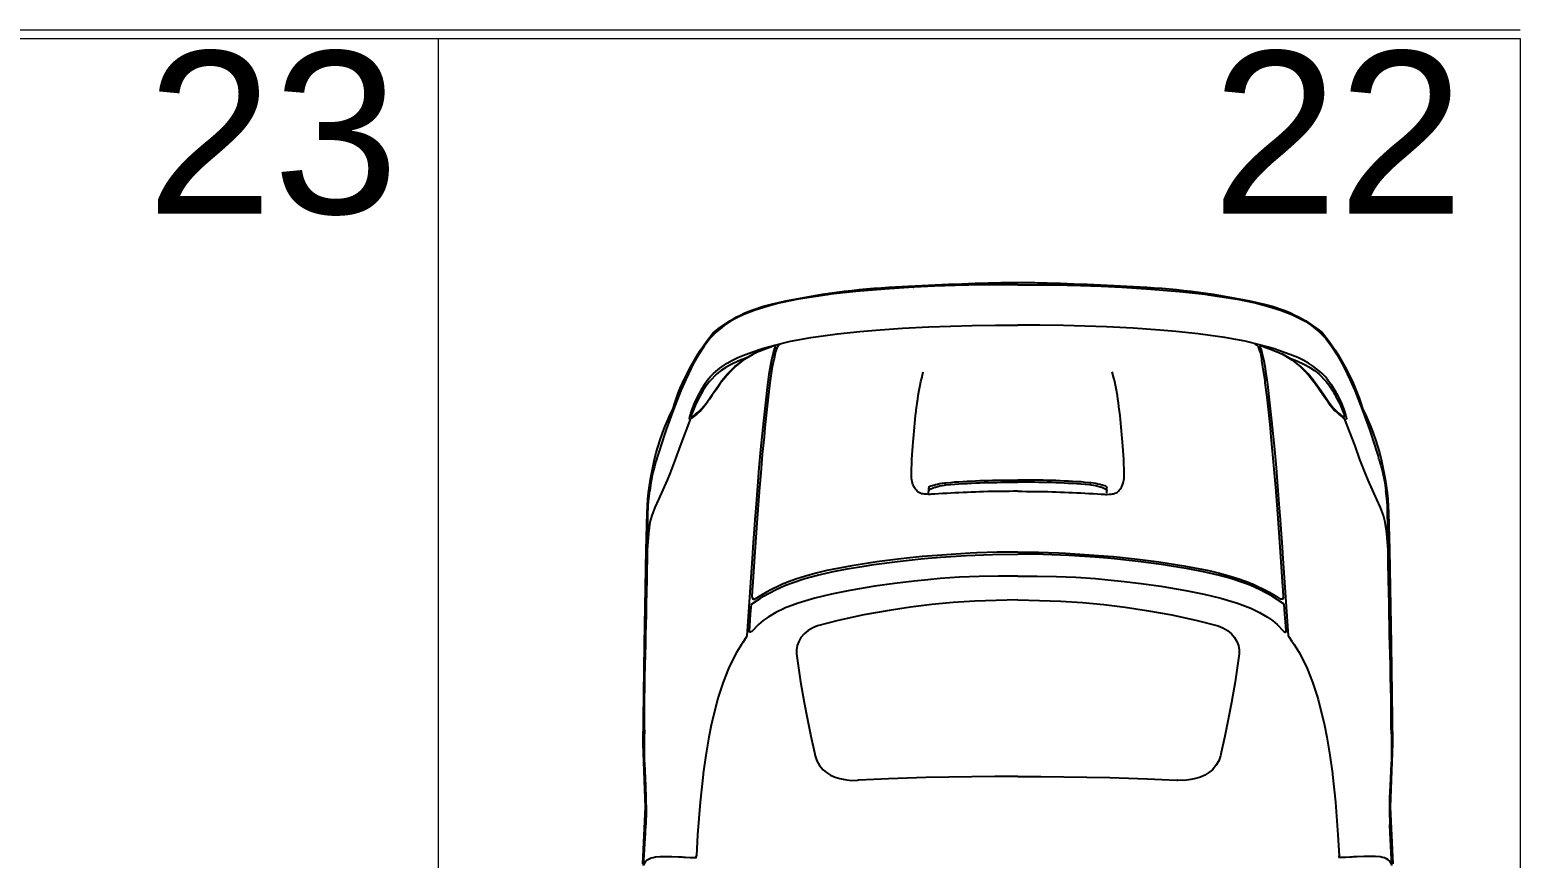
# Model space of a CAD drawing. Header units: inches. Extents: x 13 to 261, y -112 to -47.
# Drawn here: x 25.245 to 28.551, y -80.545 to -78.707 of the extents above; entities that cross this region are included whole.
import ezdxf

# ---------------------------------------------------------------- set-up
doc = ezdxf.new("R2010")
doc.units = ezdxf.units.IN
doc.header["$MEASUREMENT"] = 0
doc.linetypes.add('ACAD_ISO04W100', pattern=[30, 24, -3, 0, -3])
for name, color, linetype, lineweight in [('CAJONES', 3, 'Continuous', 20), ('EJES', 1, 'ACAD_ISO04W100', 13), ('TEXTOS', 124, 'Continuous', 30)]:
    doc.layers.add(name, color=color, linetype=linetype, lineweight=lineweight)
doc.layers.add('CONTORNO', color=7, linetype='Continuous')
doc.styles.add('TEXTOS', font='ARIALUNI.TTF', dxfattribs={"height": 0.36})

msp = doc.modelspace()

# ---------------------------------------------------------------- linework, layer by layer
for p, q in [((26.8985, -79.4103), (26.8985, -79.4101)), ((27.9741, -79.4103), (27.9741, -79.4101)), ((26.8949, -79.4407), (26.8949, -79.4403)), ((27.9777, -79.4407), (27.9777, -79.4403)), ((26.6353, -79.6589), (26.6359, -79.6575)), ((28.2373, -79.6589), (28.2367, -79.6575)), ((27.2385, -79.7351), (27.2387, -79.7277)), ((27.2387, -79.7277), (27.2387, -79.7235)), ((27.6339, -79.7277), (27.6339, -79.7235)), ((27.6341, -79.7351), (27.6339, -79.7277)), ((26.8359, -80.0513), (26.8483, -79.8689)), ((28.0367, -80.0513), (28.0243, -79.8689)), ((26.7231, -80.5433), (26.7233, -80.5395)), ((28.1495, -80.5433), (28.1493, -80.5395))]:
    msp.add_line(p, q)
for points in [[(27.3701, -79.2729), (27.3571, -79.2731), (27.2973, -79.2745), (27.2513, -79.2761), (27.2053, -79.2783), (27.2053, -79.2783), (27.2051, -79.2783), (27.1411, -79.2825), (27.0773, -79.2879), (27.0217, -79.2939), (27.0133, -79.2949), (26.9499, -79.3049), (26.9489, -79.3051), (26.9133, -79.3123), (26.9065, -79.3139), (26.8801, -79.3209), (26.8539, -79.3293), (26.8285, -79.3389), (26.8133, -79.3459), (26.7987, -79.3539), (26.7847, -79.3629), (26.7677, -79.3769), (26.7533, -79.3923), (26.7403, -79.4089), (26.7277, -79.4283), (26.7165, -79.4483), (26.7115, -79.4579), (26.6997, -79.4827), (26.6889, -79.5077), (26.6725, -79.5493), (26.6565, -79.5937), (26.6535, -79.6025), (26.6399, -79.6441), (26.6373, -79.6527), (26.6359, -79.6575)], [(27.4363, -79.2727), (27.3919, -79.2727), (27.3701, -79.2729)], [(27.4363, -79.2727), (27.4807, -79.2727), (27.5025, -79.2729)], [(27.5025, -79.2729), (27.5155, -79.2731), (27.5753, -79.2745), (27.6213, -79.2761), (27.6673, -79.2783), (27.6673, -79.2783), (27.6675, -79.2783), (27.7315, -79.2825), (27.7953, -79.2879), (27.8509, -79.2939), (27.8593, -79.2949), (27.9227, -79.3049), (27.9237, -79.3051), (27.9593, -79.3123), (27.9661, -79.3139), (27.9925, -79.3209), (28.0187, -79.3293), (28.0441, -79.3389), (28.0593, -79.3459), (28.0739, -79.3539), (28.0879, -79.3629), (28.1049, -79.3769), (28.1193, -79.3923), (28.1323, -79.4089), (28.1449, -79.4283), (28.1561, -79.4483), (28.1611, -79.4579), (28.1729, -79.4827), (28.1837, -79.5077), (28.2001, -79.5493), (28.2161, -79.5937), (28.2191, -79.6025), (28.2327, -79.6441), (28.2353, -79.6527), (28.2367, -79.6575)], [(26.8801, -79.4113), (26.9263, -79.3995), (26.9321, -79.3983), (26.9443, -79.3957), (26.9769, -79.3897), (27.0097, -79.3851), (27.0363, -79.3817), (27.0861, -79.3765), (27.1213, -79.3733), (27.1803, -79.3691), (27.2393, -79.3663), (27.2873, -79.3645), (27.3353, -79.3631), (27.3871, -79.3627), (27.4363, -79.3625)], [(27.9925, -79.4113), (27.9463, -79.3995), (27.9405, -79.3983), (27.9283, -79.3957), (27.8957, -79.3897), (27.8629, -79.3851), (27.8363, -79.3817), (27.7865, -79.3765), (27.7513, -79.3733), (27.6923, -79.3691), (27.6333, -79.3663), (27.5853, -79.3645), (27.5373, -79.3631), (27.4855, -79.3627), (27.4363, -79.3625)], [(26.8953, -79.4085), (26.8883, -79.4109), (26.8779, -79.4147), (26.8629, -79.4205), (26.8589, -79.4223), (26.8477, -79.4277), (26.8281, -79.4397), (26.8107, -79.4537), (26.8003, -79.4639), (26.7903, -79.4745), (26.7877, -79.4777), (26.7757, -79.4929), (26.7677, -79.5043), (26.7579, -79.5183), (26.7521, -79.5265), (26.7479, -79.5327), (26.7477, -79.5333), (26.7431, -79.5397), (26.7383, -79.5459), (26.7327, -79.5521), (26.7289, -79.5557), (26.7243, -79.5599), (26.7157, -79.5667), (26.7127, -79.5687), (26.7119, -79.5693), (26.7113, -79.5695)], [(26.9037, -79.4087), (26.9031, -79.4103), (26.9013, -79.4153), (26.8991, -79.4219), (26.8983, -79.4247), (26.8949, -79.4403)], [(26.8985, -79.4101), (26.8987, -79.4091), (26.8981, -79.4085), (26.8953, -79.4085)], [(26.9037, -79.4087), (26.9059, -79.4065), (26.9095, -79.4049)], [(27.9689, -79.4087), (27.9667, -79.4065), (27.9631, -79.4049)], [(27.9689, -79.4087), (27.9695, -79.4103), (27.9713, -79.4153), (27.9735, -79.4219), (27.9743, -79.4247), (27.9777, -79.4403)], [(27.9741, -79.4101), (27.9739, -79.4091), (27.9745, -79.4085), (27.9773, -79.4085)], [(27.9773, -79.4085), (27.9843, -79.4109), (27.9947, -79.4147), (28.0097, -79.4205), (28.0137, -79.4223), (28.0249, -79.4277), (28.0445, -79.4397), (28.0619, -79.4537), (28.0723, -79.4639), (28.0823, -79.4745), (28.0849, -79.4777), (28.0969, -79.4929), (28.1049, -79.5043), (28.1147, -79.5183), (28.1205, -79.5265), (28.1247, -79.5327), (28.1249, -79.5333), (28.1295, -79.5397), (28.1343, -79.5459), (28.1399, -79.5521), (28.1437, -79.5557), (28.1483, -79.5599), (28.1569, -79.5667), (28.1599, -79.5687), (28.1607, -79.5693), (28.1613, -79.5695)], [(26.8369, -79.4339), (26.8177, -79.4415), (26.8007, -79.4495), (26.7891, -79.4559), (26.7885, -79.4561), (26.7785, -79.4629), (26.7689, -79.4705), (26.7525, -79.4873), (26.7465, -79.4949), (26.7377, -79.5083), (26.7363, -79.5107), (26.7339, -79.5149), (26.7315, -79.5193), (26.7313, -79.5197), (26.7241, -79.5335), (26.7207, -79.5405), (26.7175, -79.5479), (26.7145, -79.5555), (26.7127, -79.5609), (26.7121, -79.5635), (26.7123, -79.5651), (26.7131, -79.5659), (26.7147, -79.5653), (26.7155, -79.5647), (26.7183, -79.5627), (26.7215, -79.5601), (26.7273, -79.5551), (26.7315, -79.5511), (26.7347, -79.5479), (26.7405, -79.5413), (26.7447, -79.5359), (26.7491, -79.5297), (26.7555, -79.5205), (26.7619, -79.5109), (26.7687, -79.5011), (26.7691, -79.5005), (26.7801, -79.4853), (26.7923, -79.4707), (26.8087, -79.4541), (26.8135, -79.4501), (26.8285, -79.4389), (26.8507, -79.4263)], [(26.7509, -79.4811), (26.7547, -79.4765), (26.7561, -79.4751), (26.7613, -79.4699), (26.7663, -79.4651), (26.7757, -79.4575), (26.7805, -79.4539), (26.7917, -79.4465), (26.8035, -79.4401), (26.8155, -79.4343), (26.8267, -79.4295), (26.8489, -79.4213), (26.8677, -79.4149), (26.8801, -79.4113)], [(26.8471, -79.9667), (26.8479, -79.9497), (26.8483, -79.9429), (26.8535, -79.8649), (26.8589, -79.7909), (26.8627, -79.7417), (26.8635, -79.7319), (26.8635, -79.7307), (26.8667, -79.6899), (26.8703, -79.6493), (26.8741, -79.6099), (26.8761, -79.5899), (26.8795, -79.5557), (26.8833, -79.5219), (26.8833, -79.5219), (26.8873, -79.4903), (26.8879, -79.4853), (26.8917, -79.4591), (26.8925, -79.4549), (26.8949, -79.4407)], [(26.8483, -79.8689), (26.8493, -79.8547), (26.8529, -79.8053), (26.8537, -79.7937), (26.8557, -79.7681), (26.8595, -79.7199), (26.8627, -79.6789), (26.8665, -79.6381), (26.8727, -79.5745), (26.8771, -79.5345), (26.8819, -79.4941), (26.8833, -79.4837), (26.8851, -79.4709), (26.8871, -79.4583), (26.8883, -79.4501), (26.8897, -79.4421), (26.8941, -79.4237), (26.8961, -79.4169), (26.8985, -79.4103)], [(28.0243, -79.8689), (28.0233, -79.8547), (28.0197, -79.8053), (28.0189, -79.7937), (28.0169, -79.7681), (28.0131, -79.7199), (28.0099, -79.6789), (28.0061, -79.6381), (27.9999, -79.5745), (27.9955, -79.5345), (27.9907, -79.4941), (27.9893, -79.4837), (27.9875, -79.4709), (27.9855, -79.4583), (27.9843, -79.4501), (27.9829, -79.4421), (27.9785, -79.4237), (27.9765, -79.4169), (27.9741, -79.4103)], [(28.0255, -79.9667), (28.0247, -79.9497), (28.0243, -79.9429), (28.0191, -79.8649), (28.0137, -79.7909), (28.0099, -79.7417), (28.0091, -79.7319), (28.0091, -79.7307), (28.0059, -79.6899), (28.0023, -79.6493), (27.9985, -79.6099), (27.9965, -79.5899), (27.9931, -79.5557), (27.9893, -79.5219), (27.9893, -79.5219), (27.9853, -79.4903), (27.9847, -79.4853), (27.9809, -79.4591), (27.9801, -79.4549), (27.9777, -79.4407)], [(28.1217, -79.4811), (28.1179, -79.4765), (28.1165, -79.4751), (28.1113, -79.4699), (28.1063, -79.4651), (28.0969, -79.4575), (28.0921, -79.4539), (28.0809, -79.4465), (28.0691, -79.4401), (28.0571, -79.4343), (28.0459, -79.4295), (28.0237, -79.4213), (28.0049, -79.4149), (27.9925, -79.4113)], [(28.0357, -79.4339), (28.0549, -79.4415), (28.0719, -79.4495), (28.0835, -79.4559), (28.0841, -79.4561), (28.0941, -79.4629), (28.1037, -79.4705), (28.1201, -79.4873), (28.1261, -79.4949), (28.1349, -79.5083), (28.1363, -79.5107), (28.1387, -79.5149), (28.1411, -79.5193), (28.1413, -79.5197), (28.1485, -79.5335), (28.1519, -79.5405), (28.1551, -79.5479), (28.1581, -79.5555), (28.1599, -79.5609), (28.1605, -79.5635), (28.1603, -79.5651), (28.1595, -79.5659), (28.1579, -79.5653), (28.1571, -79.5647), (28.1543, -79.5627), (28.1511, -79.5601), (28.1453, -79.5551), (28.1411, -79.5511), (28.1379, -79.5479), (28.1321, -79.5413), (28.1279, -79.5359), (28.1235, -79.5297), (28.1171, -79.5205), (28.1107, -79.5109), (28.1039, -79.5011), (28.1035, -79.5005), (28.0925, -79.4853), (28.0803, -79.4707), (28.0639, -79.4541), (28.0591, -79.4501), (28.0441, -79.4389), (28.0219, -79.4263)], [(27.4363, -79.7309), (27.4269, -79.7309), (27.4173, -79.7311), (27.4079, -79.7311), (27.3983, -79.7313), (27.3887, -79.7313), (27.3793, -79.7315), (27.3697, -79.7317), (27.3603, -79.7321), (27.3511, -79.7323), (27.3421, -79.7327), (27.3329, -79.7329), (27.3239, -79.7333), (27.3149, -79.7337), (27.3057, -79.7341), (27.2967, -79.7345), (27.2877, -79.7349), (27.2785, -79.7355), (27.2695, -79.7359), (27.2603, -79.7365), (27.2513, -79.7371), (27.2481, -79.7373), (27.2449, -79.7375), (27.2417, -79.7377), (27.2385, -79.7377), (27.2339, -79.7375), (27.2293, -79.7371), (27.2265, -79.7367), (27.2237, -79.7363), (27.2209, -79.7353), (27.2181, -79.7341), (27.2155, -79.7325), (27.2133, -79.7307), (27.2113, -79.7287), (27.2095, -79.7265), (27.2077, -79.7241), (27.2063, -79.7217), (27.2049, -79.7191), (27.2037, -79.7163), (27.2025, -79.7129), (27.2017, -79.7095), (27.2009, -79.7059), (27.2007, -79.7025), (27.2007, -79.6919), (27.2007, -79.6811), (27.2009, -79.6705), (27.2013, -79.6599), (27.2019, -79.6501), (27.2025, -79.6403), (27.2033, -79.6307), (27.2039, -79.6223), (27.2047, -79.6139), (27.2055, -79.6055), (27.2063, -79.5971), (27.2071, -79.5887), (27.2079, -79.5801), (27.2087, -79.5715), (27.2095, -79.5629), (27.2107, -79.5531), (27.2119, -79.5435), (27.2121, -79.5429), (27.2133, -79.5347), (27.2145, -79.5265), (27.2155, -79.5183), (27.2173, -79.5069), (27.2195, -79.4957), (27.2211, -79.4877), (27.2231, -79.4799), (27.2267, -79.4657)], [(27.4363, -79.7309), (27.4457, -79.7309), (27.4553, -79.7311), (27.4647, -79.7311), (27.4743, -79.7313), (27.4839, -79.7313), (27.4933, -79.7315), (27.5029, -79.7317), (27.5123, -79.7321), (27.5215, -79.7323), (27.5305, -79.7327), (27.5397, -79.7329), (27.5487, -79.7333), (27.5577, -79.7337), (27.5669, -79.7341), (27.5759, -79.7345), (27.5849, -79.7349), (27.5941, -79.7355), (27.6031, -79.7359), (27.6123, -79.7365), (27.6213, -79.7371), (27.6245, -79.7373), (27.6277, -79.7375), (27.6309, -79.7377), (27.6341, -79.7377), (27.6387, -79.7375), (27.6433, -79.7371), (27.6461, -79.7367), (27.6489, -79.7363), (27.6517, -79.7353), (27.6545, -79.7341), (27.6571, -79.7325), (27.6593, -79.7307), (27.6613, -79.7287), (27.6631, -79.7265), (27.6649, -79.7241), (27.6663, -79.7217), (27.6677, -79.7191), (27.6689, -79.7163), (27.6701, -79.7129), (27.6709, -79.7095), (27.6717, -79.7059), (27.6719, -79.7025), (27.6719, -79.6919), (27.6719, -79.6811), (27.6717, -79.6705), (27.6713, -79.6599), (27.6707, -79.6501), (27.6701, -79.6403), (27.6693, -79.6307), (27.6687, -79.6223), (27.6679, -79.6139), (27.6671, -79.6055), (27.6663, -79.5971), (27.6655, -79.5887), (27.6647, -79.5801), (27.6639, -79.5715), (27.6631, -79.5629), (27.6619, -79.5531), (27.6607, -79.5435), (27.6605, -79.5429), (27.6593, -79.5347), (27.6581, -79.5265), (27.6571, -79.5183), (27.6553, -79.5069), (27.6531, -79.4957), (27.6515, -79.4877), (27.6495, -79.4799), (27.6459, -79.4657)], [(26.7509, -79.4811), (26.7413, -79.4937), (26.7329, -79.5071), (26.7263, -79.5193), (26.7243, -79.5237), (26.7185, -79.5363), (26.7131, -79.5493), (26.7131, -79.5495), (26.7107, -79.5561), (26.7085, -79.5635), (26.7075, -79.5695)], [(28.1217, -79.4811), (28.1313, -79.4937), (28.1397, -79.5071), (28.1463, -79.5193), (28.1483, -79.5237), (28.1541, -79.5363), (28.1595, -79.5493), (28.1595, -79.5495), (28.1619, -79.5561), (28.1641, -79.5635), (28.1651, -79.5695)], [(26.6147, -79.8611), (26.6179, -79.8247), (26.6211, -79.7995), (26.6249, -79.7849), (26.6321, -79.7669), (26.6399, -79.7491), (26.6593, -79.7061), (26.6659, -79.6901), (26.6773, -79.6601), (26.6883, -79.6299), (26.7113, -79.5695)], [(26.7075, -79.5695), (26.7075, -79.5695), (26.7077, -79.5713), (26.7087, -79.5717)], [(28.2579, -79.8611), (28.2547, -79.8247), (28.2515, -79.7995), (28.2477, -79.7849), (28.2405, -79.7669), (28.2327, -79.7491), (28.2133, -79.7061), (28.2067, -79.6901), (28.1953, -79.6601), (28.1843, -79.6299), (28.1613, -79.5695)], [(28.1651, -79.5695), (28.1651, -79.5695), (28.1649, -79.5713), (28.1639, -79.5717)], [(26.6353, -79.6589), (26.6337, -79.6645), (26.6309, -79.6737), (26.6301, -79.6767), (26.6279, -79.6839), (26.6255, -79.6947), (26.6235, -79.7047), (26.6225, -79.7111), (26.6201, -79.7297)], [(28.2373, -79.6589), (28.2389, -79.6645), (28.2417, -79.6737), (28.2425, -79.6767), (28.2447, -79.6839), (28.2471, -79.6947), (28.2491, -79.7047), (28.2501, -79.7111), (28.2525, -79.7297)], [(27.2413, -79.7197), (27.2435, -79.7189), (27.2469, -79.7179), (27.2485, -79.7173), (27.2521, -79.7163), (27.2535, -79.7159), (27.2585, -79.7149), (27.2635, -79.7139), (27.2685, -79.7129), (27.2735, -79.7123), (27.2747, -79.7123), (27.2763, -79.7121), (27.2867, -79.7111), (27.2959, -79.7103), (27.3053, -79.7097), (27.3147, -79.7091), (27.3241, -79.7085), (27.3335, -79.7081), (27.3427, -79.7075), (27.3521, -79.7073), (27.3615, -79.7069), (27.3709, -79.7067), (27.3803, -79.7063), (27.3895, -79.7063), (27.3989, -79.7061), (27.4083, -79.7059), (27.4177, -79.7059), (27.4269, -79.7059), (27.4363, -79.7059)], [(27.6313, -79.7197), (27.6291, -79.7189), (27.6257, -79.7179), (27.6241, -79.7173), (27.6205, -79.7163), (27.6191, -79.7159), (27.6141, -79.7149), (27.6091, -79.7139), (27.6041, -79.7129), (27.5991, -79.7123), (27.5979, -79.7123), (27.5963, -79.7121), (27.5859, -79.7111), (27.5767, -79.7103), (27.5673, -79.7097), (27.5579, -79.7091), (27.5485, -79.7085), (27.5391, -79.7081), (27.5299, -79.7075), (27.5205, -79.7073), (27.5111, -79.7069), (27.5017, -79.7067), (27.4923, -79.7063), (27.4831, -79.7063), (27.4737, -79.7061), (27.4643, -79.7059), (27.4549, -79.7059), (27.4457, -79.7059), (27.4363, -79.7059)], [(26.6153, -79.8523), (26.6149, -79.8283), (26.6155, -79.8037), (26.6159, -79.7829), (26.6165, -79.7639), (26.6173, -79.7525), (26.6185, -79.7419), (26.6201, -79.7297)], [(27.2413, -79.7197), (27.2393, -79.7211), (27.2387, -79.7235)], [(27.2409, -79.7267), (27.2393, -79.7281), (27.2387, -79.7303)], [(27.2409, -79.7267), (27.2437, -79.7253), (27.2469, -79.7239), (27.2487, -79.7233), (27.2521, -79.7221), (27.2537, -79.7215), (27.2587, -79.7201), (27.2635, -79.7189), (27.2685, -79.7179), (27.2735, -79.7171), (27.2747, -79.7169), (27.2769, -79.7167), (27.2871, -79.7159), (27.2965, -79.7151), (27.3057, -79.7145), (27.3151, -79.7139), (27.3243, -79.7133), (27.3337, -79.7129), (27.3429, -79.7125), (27.3523, -79.7121), (27.3617, -79.7117), (27.3709, -79.7115), (27.3803, -79.7113), (27.3897, -79.7111), (27.3989, -79.7109), (27.4083, -79.7109), (27.4177, -79.7107), (27.4269, -79.7107), (27.4363, -79.7107)], [(27.6317, -79.7267), (27.6289, -79.7253), (27.6257, -79.7239), (27.6239, -79.7233), (27.6205, -79.7221), (27.6189, -79.7215), (27.6139, -79.7201), (27.6091, -79.7189), (27.6041, -79.7179), (27.5991, -79.7171), (27.5979, -79.7169), (27.5957, -79.7167), (27.5855, -79.7159), (27.5761, -79.7151), (27.5669, -79.7145), (27.5575, -79.7139), (27.5483, -79.7133), (27.5389, -79.7129), (27.5297, -79.7125), (27.5203, -79.7121), (27.5109, -79.7117), (27.5017, -79.7115), (27.4923, -79.7113), (27.4829, -79.7111), (27.4737, -79.7109), (27.4643, -79.7109), (27.4549, -79.7107), (27.4457, -79.7107), (27.4363, -79.7107)], [(27.6313, -79.7197), (27.6333, -79.7211), (27.6339, -79.7235)], [(27.6317, -79.7267), (27.6333, -79.7281), (27.6339, -79.7303)], [(28.2573, -79.8523), (28.2577, -79.8283), (28.2571, -79.8037), (28.2567, -79.7829), (28.2561, -79.7639), (28.2553, -79.7525), (28.2541, -79.7419), (28.2525, -79.7297)], [(26.608, -80.2601), (26.6079, -80.2487), (26.6079, -80.2301), (26.6081, -80.2109), (26.6083, -80.1909), (26.6087, -80.1671), (26.6093, -80.1429), (26.6099, -80.1181), (26.6105, -80.0929), (26.6111, -80.0711), (26.6115, -80.0491), (26.6119, -80.0271), (26.6123, -80.0051), (26.6129, -79.9831), (26.6135, -79.9535), (26.6139, -79.9271), (26.6141, -79.9133), (26.6145, -79.9031), (26.6147, -79.8851), (26.6147, -79.8779), (26.6151, -79.8683), (26.6147, -79.8611)], [(26.6147, -79.8619), (26.6147, -79.8611), (26.6147, -79.8601)], [(26.8455, -79.9815), (26.8645, -79.9687), (26.8723, -79.9639), (26.8987, -79.9497), (26.9211, -79.9395), (26.9231, -79.9387), (26.9357, -79.9339), (26.9637, -79.9245), (26.9921, -79.9169), (27.0207, -79.9103), (27.0241, -79.9095), (27.0581, -79.9031), (27.0955, -79.8967), (27.1173, -79.8935), (27.1693, -79.8865), (27.2215, -79.8807), (27.2377, -79.8791), (27.2647, -79.8769), (27.3225, -79.8733), (27.3803, -79.8713), (27.4363, -79.8707)], [(27.4363, -79.8657), (27.3907, -79.8661), (27.3451, -79.8673), (27.3307, -79.8679), (27.2255, -79.8753)], [(27.4363, -79.8657), (27.4819, -79.8661), (27.5275, -79.8673), (27.5419, -79.8679), (27.6471, -79.8753)], [(28.0271, -79.9815), (28.0081, -79.9687), (28.0003, -79.9639), (27.9739, -79.9497), (27.9515, -79.9395), (27.9495, -79.9387), (27.9369, -79.9339), (27.9089, -79.9245), (27.8805, -79.9169), (27.8519, -79.9103), (27.8485, -79.9095), (27.8145, -79.9031), (27.7771, -79.8967), (27.7553, -79.8935), (27.7033, -79.8865), (27.6511, -79.8807), (27.6349, -79.8791), (27.6079, -79.8769), (27.5501, -79.8733), (27.4923, -79.8713), (27.4363, -79.8707)], [(28.2646, -80.2601), (28.2647, -80.2487), (28.2647, -80.2301), (28.2645, -80.2109), (28.2643, -80.1909), (28.2639, -80.1671), (28.2633, -80.1429), (28.2627, -80.1181), (28.2621, -80.0929), (28.2615, -80.0711), (28.2611, -80.0491), (28.2607, -80.0271), (28.2603, -80.0051), (28.2597, -79.9831), (28.2591, -79.9535), (28.2587, -79.9271), (28.2585, -79.9133), (28.2581, -79.9031), (28.2579, -79.8851), (28.2579, -79.8779), (28.2575, -79.8683), (28.2579, -79.8611)], [(28.2579, -79.8619), (28.2579, -79.8611), (28.2579, -79.8601)], [(27.2255, -79.8753), (27.2243, -79.8753), (27.2043, -79.8775), (27.1971, -79.8783), (27.1709, -79.8813), (27.1233, -79.8877), (27.0681, -79.8963), (27.0127, -79.9069), (26.9889, -79.9125), (26.9655, -79.9189), (26.9463, -79.9249), (26.9233, -79.9333)], [(27.6471, -79.8753), (27.6483, -79.8753), (27.6683, -79.8775), (27.6755, -79.8783), (27.7017, -79.8813), (27.7493, -79.8877), (27.8045, -79.8963), (27.8599, -79.9069), (27.8837, -79.9125), (27.9071, -79.9189), (27.9263, -79.9249), (27.9493, -79.9333)], [(27.4363, -79.9189), (27.3933, -79.9191), (27.3503, -79.9199), (27.3073, -79.9217), (27.2641, -79.9247), (27.2367, -79.9271), (27.2067, -79.9301), (27.1629, -79.9353), (27.1193, -79.9415), (27.0635, -79.9509), (27.0527, -79.9529), (27.0227, -79.9593), (26.9857, -79.9683), (26.9493, -79.9791), (26.9191, -79.9905), (26.9181, -79.9909), (26.8999, -79.9995), (26.8827, -80.0099), (26.8717, -80.0177), (26.8609, -80.0267), (26.8461, -80.0419)], [(26.9233, -79.9333), (26.9227, -79.9337), (26.9157, -79.9365), (26.9085, -79.9397), (26.8885, -79.9493), (26.8787, -79.9547), (26.8623, -79.9643), (26.8533, -79.9703)], [(27.4363, -79.9189), (27.4793, -79.9191), (27.5223, -79.9199), (27.5653, -79.9217), (27.6085, -79.9247), (27.6359, -79.9271), (27.6659, -79.9301), (27.7097, -79.9353), (27.7533, -79.9415), (27.8091, -79.9509), (27.8199, -79.9529), (27.8499, -79.9593), (27.8869, -79.9683), (27.9233, -79.9791), (27.9535, -79.9905), (27.9545, -79.9909), (27.9727, -79.9995), (27.9899, -80.0099), (28.0009, -80.0177), (28.0117, -80.0267), (28.0265, -80.0419)], [(27.9493, -79.9333), (27.9499, -79.9337), (27.9569, -79.9365), (27.9641, -79.9397), (27.9841, -79.9493), (27.9939, -79.9547), (28.0103, -79.9643), (28.0193, -79.9703)], [(26.8471, -79.9667), (26.8491, -79.9705), (26.8533, -79.9703)], [(27.4363, -79.9719), (27.3885, -79.9729), (27.3409, -79.9747), (27.2931, -79.9779), (27.2457, -79.9823), (27.1983, -79.9881), (27.1511, -79.9951), (27.0945, -80.0053), (27.0381, -80.0175), (26.9921, -80.0293)], [(27.4363, -79.9719), (27.4841, -79.9729), (27.5317, -79.9747), (27.5795, -79.9779), (27.6269, -79.9823), (27.6743, -79.9881), (27.7215, -79.9951), (27.7781, -80.0053), (27.8345, -80.0175), (27.8805, -80.0293)], [(28.0255, -79.9667), (28.0235, -79.9705), (28.0193, -79.9703)], [(26.8411, -80.0411), (26.8417, -80.0303), (26.8437, -80.0037), (26.8455, -79.9815)], [(28.0315, -80.0411), (28.0309, -80.0303), (28.0289, -80.0037), (28.0271, -79.9815)], [(26.9921, -80.0293), (26.9813, -80.0335), (26.9711, -80.0395), (26.9625, -80.0469), (26.9553, -80.0555), (26.9503, -80.0643), (26.9469, -80.0733), (26.9453, -80.0825), (26.9455, -80.0915)], [(27.8805, -80.0293), (27.8913, -80.0335), (27.9015, -80.0395), (27.9101, -80.0469), (27.9173, -80.0555), (27.9223, -80.0643), (27.9257, -80.0733), (27.9273, -80.0825), (27.9271, -80.0915)], [(26.8269, -80.0653), (26.8231, -80.0707), (26.8123, -80.0885), (26.8025, -80.1069), (26.7945, -80.1243), (26.7825, -80.1545), (26.7723, -80.1853), (26.7701, -80.1931), (26.7561, -80.2499), (26.7507, -80.2765), (26.7441, -80.3165), (26.7385, -80.3569), (26.7381, -80.3591), (26.7317, -80.4203), (26.7261, -80.4929), (26.7233, -80.5395)], [(26.8269, -80.0653), (26.8353, -80.0533), (26.8357, -80.0523), (26.8359, -80.0513)], [(26.8461, -80.0419), (26.8429, -80.0435), (26.8417, -80.0431), (26.8411, -80.0411)], [(28.0265, -80.0419), (28.0297, -80.0435), (28.0309, -80.0431), (28.0315, -80.0411)], [(28.0457, -80.0653), (28.0373, -80.0533), (28.0369, -80.0523), (28.0367, -80.0513)], [(28.0457, -80.0653), (28.0495, -80.0707), (28.0603, -80.0885), (28.0701, -80.1069), (28.0781, -80.1243), (28.0901, -80.1545), (28.1003, -80.1853), (28.1025, -80.1931), (28.1165, -80.2499), (28.1219, -80.2765), (28.1285, -80.3165), (28.1341, -80.3569), (28.1345, -80.3591), (28.1409, -80.4203), (28.1465, -80.4929), (28.1493, -80.5395)], [(26.9455, -80.0915), (26.9545, -80.1539), (26.9625, -80.1995), (26.9697, -80.2369), (26.9773, -80.2739), (26.9853, -80.3105), (26.9869, -80.3175)], [(27.9271, -80.0915), (27.9181, -80.1539), (27.9101, -80.1995), (27.9029, -80.2369), (27.8953, -80.2739), (27.8873, -80.3105), (27.8857, -80.3175)], [(26.608, -80.2601), (26.6075, -80.2789), (26.6073, -80.3035), (26.6077, -80.3263), (26.6081, -80.3357), (26.6105, -80.3833), (26.6115, -80.4115), (26.6117, -80.4397), (26.6109, -80.4697)], [(28.2646, -80.2601), (28.2651, -80.2789), (28.2653, -80.3035), (28.2649, -80.3263), (28.2645, -80.3357), (28.2621, -80.3833), (28.2611, -80.4115), (28.2609, -80.4397), (28.2617, -80.4697)], [(26.9869, -80.3175), (26.9907, -80.3289), (26.9967, -80.3393), (27.0047, -80.3485), (27.0123, -80.3549), (27.0211, -80.3603), (27.0309, -80.3647), (27.0415, -80.3681), (27.0527, -80.3705), (27.0667, -80.3721), (27.0813, -80.3719)], [(27.8857, -80.3175), (27.8819, -80.3289), (27.8759, -80.3393), (27.8679, -80.3485), (27.8603, -80.3549), (27.8515, -80.3603), (27.8417, -80.3647), (27.8311, -80.3681), (27.8199, -80.3705), (27.8059, -80.3721), (27.7913, -80.3719)], [(27.4363, -80.3639), (27.3853, -80.3639), (27.3341, -80.3641), (27.2831, -80.3647), (27.2321, -80.3659), (27.1909, -80.3671), (27.1497, -80.3685), (27.1169, -80.3701), (27.0839, -80.3717), (27.0813, -80.3719)], [(27.4363, -80.3639), (27.4873, -80.3639), (27.5385, -80.3641), (27.5895, -80.3647), (27.6405, -80.3659), (27.6817, -80.3671), (27.7229, -80.3685), (27.7557, -80.3701), (27.7887, -80.3717), (27.7913, -80.3719)], [(26.6063, -80.5609), (26.6101, -80.4883), (26.6109, -80.4697)], [(28.2663, -80.5609), (28.2625, -80.4883), (28.2617, -80.4697)], [(26.6063, -80.5609), (26.6065, -80.5597), (26.6069, -80.5585), (26.6087, -80.5547), (26.6111, -80.5513), (26.6145, -80.5483), (26.6183, -80.5461), (26.6229, -80.5441), (26.6271, -80.5429), (26.6327, -80.5417), (26.6429, -80.5409), (26.6551, -80.5407), (26.6617, -80.5409), (26.6687, -80.5411), (26.6837, -80.5417), (26.6913, -80.5421), (26.6951, -80.5423), (26.6995, -80.5425), (26.7095, -80.5429), (26.7139, -80.5431), (26.7213, -80.5433), (26.7239, -80.5431)], [(26.7213, -80.5433), (26.7219, -80.5429), (26.7229, -80.5415), (26.7231, -80.5407), (26.7233, -80.5395)], [(26.7213, -80.5433), (26.7225, -80.5433), (26.7231, -80.5433)], [(28.2663, -80.5609), (28.2661, -80.5597), (28.2657, -80.5585), (28.2639, -80.5547), (28.2615, -80.5513), (28.2581, -80.5483), (28.2543, -80.5461), (28.2497, -80.5441), (28.2455, -80.5429), (28.2399, -80.5417), (28.2297, -80.5409), (28.2175, -80.5407), (28.2109, -80.5409), (28.2039, -80.5411), (28.1889, -80.5417), (28.1813, -80.5421), (28.1775, -80.5423), (28.1731, -80.5425), (28.1631, -80.5429), (28.1587, -80.5431), (28.1513, -80.5433), (28.1487, -80.5431)], [(28.1513, -80.5433), (28.1507, -80.5429), (28.1497, -80.5415), (28.1495, -80.5407), (28.1493, -80.5395)], [(28.1513, -80.5433), (28.1501, -80.5433), (28.1495, -80.5433)]]:
    msp.add_lwpolyline(points)
for p in [(27.2051, -79.2783), (27.6675, -79.2783)]:
    msp.add_point(p)
at = {"layer": 'CAJONES'}
for p, q in [((18.9507, -78.7268), (28.5507, -78.7268)), ((26.1507, -78.7268), (26.1507, -83.7268)), ((28.5507, -78.7268), (28.5507, -83.7268))]:
    msp.add_line(p, q, dxfattribs=at)
at = {"layer": 'CONTORNO'}
msp.add_lwpolyline([(26.6045, -80.5572), (26.6103, -80.4314), (26.605, -80.291), (26.6082, -80.0704), (26.612, -79.8606), (26.6142, -79.7784, -0.106077), (26.6715, -79.547, -0.095583), (26.7605, -79.3796, -0.117633), (26.8899, -79.3157, -0.042133), (27.1499, -79.2783, -0.008505), (27.386, -79.2684, -0.009992), (27.4363, -79.2681, -0.009992), (27.4866, -79.2684, -0.008505), (27.7227, -79.2783, -0.042133), (27.9827, -79.3157, -0.117633), (28.1121, -79.3796, -0.095583), (28.2011, -79.547, -0.106077), (28.2585, -79.7784), (28.2606, -79.8606), (28.2644, -80.0704), (28.2676, -80.291), (28.2623, -80.4314), (28.2681, -80.5572)], format="xyb", dxfattribs=at)
at = {"layer": 'EJES', "color": 1, "ltscale": 0.3}
msp.add_line((12.6505, -78.7073), (28.5507, -78.7073), dxfattribs=at)

# ---------------------------------------------------------------- texts
at = {"layer": 'TEXTOS', "style": 'TEXTOS'}
for s, p in [('23', (25.5041, -79.1151)), ('22', (27.8671, -79.1151))]:
    msp.add_text(s, height=0.36, dxfattribs=at).set_placement(p)

doc.saveas('drawing.dxf')
